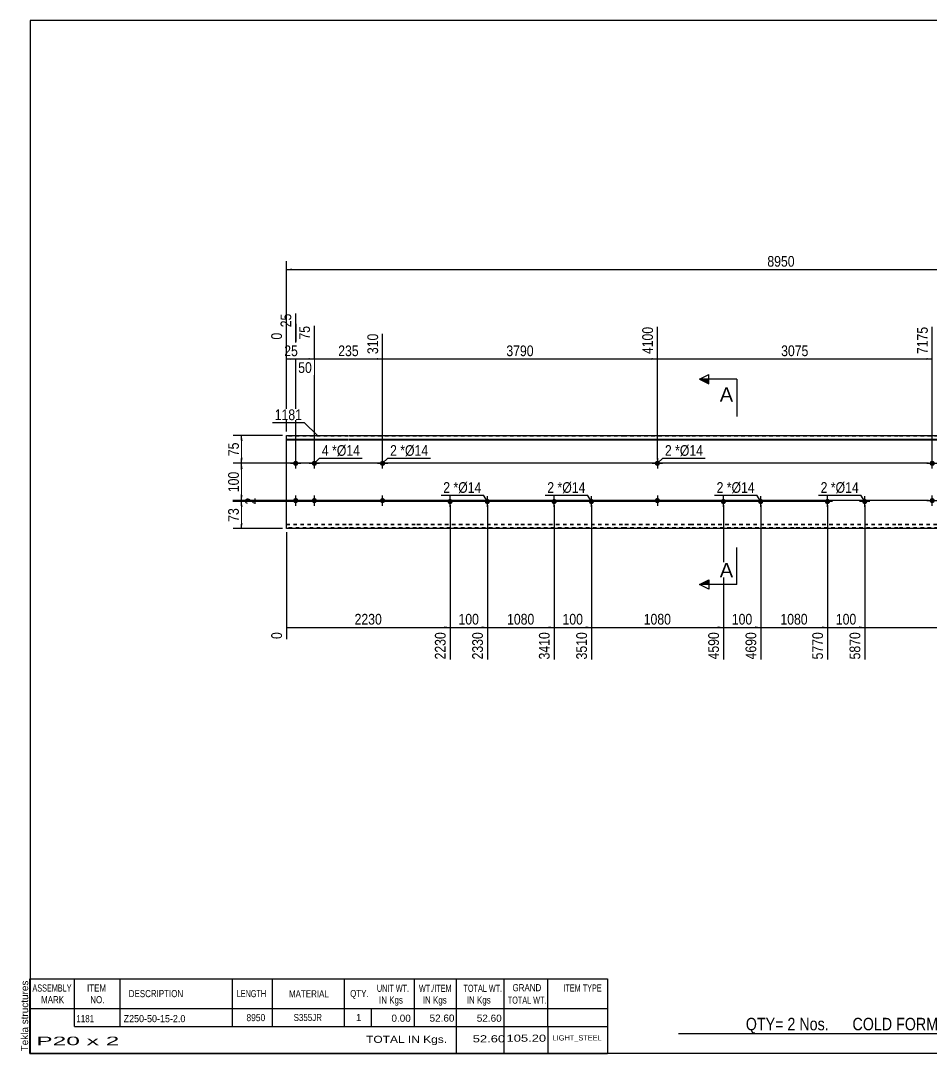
# Model space of a CAD drawing. Header units: millimetres. Extents: x -71 to 331, y -153 to 124.
# Drawn here: x -71.3 to 172.7, y -153.3 to 123.8 of the extents above; entities that cross this region are included whole.
import ezdxf

# ---------------------------------------------------------------- set-up
doc = ezdxf.new("R2010")
doc.units = ezdxf.units.MM
doc.linetypes.add('DXK_LINE_DOT1', pattern=[1.8814, 0.9407, -0.9407])
doc.styles.add('Arial', font='ARIAL.TTF', dxfattribs={"height": 0.2})
doc.styles.add('Arial Narrow', font='ARIALN.TTF', dxfattribs={"height": 0.2})

# ---------------------------------------------------------------- blocks, each defined once
blk = doc.blocks.new('Unknown-629082387-1783')
at = {"color": 5, "linetype": 'Continuous'}
for p, q in [((331.25, 123.75), (-68.75, 123.75)), ((-68.75, 123.75), (-68.75, -153.25)), ((331.25, -153.25), (331.25, 123.75)), ((-68.75, -153.25), (331.25, -153.25))]:
    blk.add_line(p, q, dxfattribs=at)
at = {"color": 174, "linetype": 'Continuous', "style": 'Arial'}
blk.add_text('Tekla structures', height=1.9102, rotation=90, dxfattribs=at).set_placement((-69.25, -152.75))
blk = doc.blocks.new('Bolt-629082387-1223 - 1203')
at = {"linetype": 'Continuous'}
for points in [[(172.49, 5, -1), (173.89, 5, -1)], [(262.07, 5, -1), (263.47, 5, -1)]]:
    blk.add_hatch(color=3, dxfattribs=at).paths.add_polyline_path(points)
at = {"color": 3, "linetype": 'Continuous'}
for p, q in [((173.19, 3.6), (173.19, 6.4)), ((262.77, 3.6), (262.77, 6.4)), ((171.79, 5), (174.59, 5)), ((261.37, 5), (264.17, 5))]:
    blk.add_line(p, q, dxfattribs=at)
blk = doc.blocks.new('Part-629082387-1218 - 1203')
at = {"color": 2, "linetype": 'Continuous'}
for p, q in [((0, -12.5), (0, 12.5)), ((0, 12.5), (16.6, 12.5)), ((0, 11.44), (16.6, 11.44)), ((0, 11.3), (16.6, 11.3)), ((16.7, 12.5), (34.89, 12.5)), ((16.7, 11.44), (34.89, 11.44)), ((16.7, 11.3), (34.89, 11.3)), ((34.99, 12.5), (62.79, 12.5)), ((34.99, 11.44), (62.79, 11.44)), ((34.99, 11.3), (62.79, 11.3)), ((62.89, 12.5), (90.69, 12.5)), ((62.89, 11.44), (90.69, 11.44)), ((62.89, 11.3), (90.69, 11.3)), ((90.79, 12.5), (108.19, 12.5)), ((90.79, 11.44), (108.19, 11.44)), ((90.79, 11.3), (108.19, 11.3)), ((108.29, 12.5), (136.09, 12.5)), ((108.29, 11.44), (136.09, 11.44)), ((108.29, 11.3), (136.09, 11.3)), ((136.19, 12.5), (163.99, 12.5)), ((136.19, 11.44), (163.99, 11.44)), ((136.19, 11.3), (163.99, 11.3)), ((164.09, 12.5), (182.28, 12.5)), ((164.09, 11.44), (182.28, 11.44)), ((164.09, 11.3), (182.28, 11.3)), ((182.38, 12.5), (200.58, 12.5)), ((182.38, 11.44), (200.58, 11.44)), ((182.38, 11.3), (200.58, 11.3)), ((200.68, 12.5), (235.28, 12.5)), ((200.68, 11.44), (235.28, 11.44)), ((200.68, 11.3), (235.28, 11.3)), ((235.38, 12.5), (253.57, 12.5)), ((235.38, 11.44), (253.57, 11.44)), ((235.38, 11.3), (253.57, 11.3)), ((253.67, 12.5), (265.27, 12.5)), ((253.67, 11.44), (265.27, 11.44)), ((253.67, 11.3), (265.27, 11.3)), ((265.27, 12.5), (265.27, -12.5)), ((16.6, -12.5), (0, -12.5)), ((34.89, -12.5), (16.7, -12.5)), ((62.79, -12.5), (34.99, -12.5)), ((90.69, -12.5), (62.89, -12.5)), ((108.19, -12.5), (90.79, -12.5)), ((136.09, -12.5), (108.29, -12.5)), ((163.99, -12.5), (136.19, -12.5)), ((182.28, -12.5), (164.09, -12.5)), ((200.58, -12.5), (182.38, -12.5)), ((235.28, -12.5), (200.68, -12.5)), ((253.57, -12.5), (235.38, -12.5)), ((265.27, -12.5), (253.67, -12.5))]:
    blk.add_line(p, q, dxfattribs=at)
at = {"color": 7, "linetype": 'DXK_LINE_DOT1'}
for p, q in [((16.6, 12.3), (0, 12.3)), ((34.89, 12.3), (16.7, 12.3)), ((62.79, 12.3), (34.99, 12.3)), ((90.69, 12.3), (62.89, 12.3)), ((108.19, 12.3), (90.79, 12.3)), ((136.09, 12.3), (108.29, 12.3)), ((163.99, 12.3), (136.19, 12.3)), ((182.28, 12.3), (164.09, 12.3)), ((200.58, 12.3), (182.38, 12.3)), ((235.28, 12.3), (200.68, 12.3)), ((253.57, 12.3), (235.38, 12.3)), ((265.27, 12.3), (253.67, 12.3)), ((0, -11.3), (16.6, -11.3)), ((0, -11.44), (16.6, -11.44)), ((16.6, -12.3), (0, -12.3)), ((16.7, -11.3), (34.89, -11.3)), ((16.7, -11.44), (34.89, -11.44)), ((34.89, -12.3), (16.7, -12.3)), ((34.99, -11.3), (62.79, -11.3)), ((34.99, -11.44), (62.79, -11.44)), ((62.79, -12.3), (34.99, -12.3)), ((62.89, -11.3), (90.69, -11.3)), ((62.89, -11.44), (90.69, -11.44)), ((90.69, -12.3), (62.89, -12.3)), ((90.79, -11.3), (108.19, -11.3)), ((90.79, -11.44), (108.19, -11.44)), ((108.19, -12.3), (90.79, -12.3)), ((108.29, -11.3), (136.09, -11.3)), ((108.29, -11.44), (136.09, -11.44)), ((136.09, -12.3), (108.29, -12.3)), ((136.19, -11.3), (163.99, -11.3)), ((136.19, -11.44), (163.99, -11.44)), ((163.99, -12.3), (136.19, -12.3)), ((164.09, -11.3), (182.28, -11.3)), ((164.09, -11.44), (182.28, -11.44)), ((182.28, -12.3), (164.09, -12.3)), ((182.38, -11.3), (200.58, -11.3)), ((182.38, -11.44), (200.58, -11.44)), ((200.58, -12.3), (182.38, -12.3)), ((200.68, -11.3), (235.28, -11.3)), ((200.68, -11.44), (235.28, -11.44)), ((235.28, -12.3), (200.68, -12.3)), ((235.38, -11.3), (253.57, -11.3)), ((235.38, -11.44), (253.57, -11.44)), ((253.57, -12.3), (235.38, -12.3)), ((253.67, -11.3), (265.27, -11.3)), ((253.67, -11.44), (265.27, -11.44)), ((265.27, -12.3), (253.67, -12.3))]:
    blk.add_line(p, q, dxfattribs=at)
blk = doc.blocks.new('Bolt-629082387-1222 - 1203')
at = {"linetype": 'Continuous'}
for points in [[(172.49, -5, -1), (173.89, -5, -1)], [(262.07, -5, -1), (263.47, -5, -1)]]:
    blk.add_hatch(color=3, dxfattribs=at).paths.add_polyline_path(points)
at = {"color": 3, "linetype": 'Continuous'}
for p, q in [((171.79, -5), (174.59, -5)), ((173.19, -6.4), (173.19, -3.6)), ((261.37, -5), (264.17, -5)), ((262.77, -6.4), (262.77, -3.6))]:
    blk.add_line(p, q, dxfattribs=at)
blk = doc.blocks.new('Bolt-629082387-1224 - 1203')
at = {"linetype": 'Continuous'}
for points in [[(100.19, 5, -1), (98.79, 5, -1)], [(100.19, -5, -1), (98.79, -5, -1)]]:
    blk.add_hatch(color=3, dxfattribs=at).paths.add_polyline_path(points)
at = {"color": 3, "linetype": 'Continuous'}
for p, q in [((99.49, 6.4), (99.49, 3.6)), ((98.09, 5), (100.89, 5)), ((98.09, -5), (100.89, -5)), ((99.49, -3.6), (99.49, -6.4))]:
    blk.add_line(p, q, dxfattribs=at)
blk = doc.blocks.new('Bolt-629082387-1225 - 1203')
at = {"linetype": 'Continuous'}
for points in [[(25.09, 5, -1), (26.49, 5, -1)], [(25.09, -5, -1), (26.49, -5, -1)]]:
    blk.add_hatch(color=3, dxfattribs=at).paths.add_polyline_path(points)
at = {"color": 3, "linetype": 'Continuous'}
for p, q in [((25.79, 3.6), (25.79, 6.4)), ((24.39, 5), (27.19, 5)), ((24.39, -5), (27.19, -5)), ((25.79, -6.4), (25.79, -3.6))]:
    blk.add_line(p, q, dxfattribs=at)
blk = doc.blocks.new('Bolt-629082387-1226 - 1203')
at = {"linetype": 'Continuous'}
for points in [[(145.09, -5.95, -1), (145.09, -4.55, -1)], [(155.09, -5.95, -1), (155.09, -4.55, -1)]]:
    blk.add_hatch(color=3, dxfattribs=at).paths.add_polyline_path(points)
at = {"color": 3, "linetype": 'Continuous'}
for p, q in [((146.49, -5.25), (143.69, -5.25)), ((145.09, -6.65), (145.09, -3.85)), ((156.49, -5.25), (153.69, -5.25)), ((155.09, -6.65), (155.09, -3.85))]:
    blk.add_line(p, q, dxfattribs=at)
blk = doc.blocks.new('Bolt-629082387-1227 - 1203')
at = {"linetype": 'Continuous'}
for points in [[(117.19, -5.95, -1), (117.19, -4.55, -1)], [(127.19, -5.95, -1), (127.19, -4.55, -1)]]:
    blk.add_hatch(color=3, dxfattribs=at).paths.add_polyline_path(points)
at = {"color": 3, "linetype": 'Continuous'}
for p, q in [((118.59, -5.25), (115.79, -5.25)), ((117.19, -6.65), (117.19, -3.85)), ((128.59, -5.25), (125.79, -5.25)), ((127.19, -6.65), (127.19, -3.85))]:
    blk.add_line(p, q, dxfattribs=at)
blk = doc.blocks.new('Bolt-629082387-1228 - 1203')
at = {"linetype": 'Continuous'}
for points in [[(71.79, -5.95, -1), (71.79, -4.55, -1)], [(81.79, -5.95, -1), (81.79, -4.55, -1)]]:
    blk.add_hatch(color=3, dxfattribs=at).paths.add_polyline_path(points)
at = {"color": 3, "linetype": 'Continuous'}
for p, q in [((73.19, -5.25), (70.39, -5.25)), ((71.79, -6.65), (71.79, -3.85)), ((83.19, -5.25), (80.39, -5.25)), ((81.79, -6.65), (81.79, -3.85))]:
    blk.add_line(p, q, dxfattribs=at)
blk = doc.blocks.new('Bolt-629082387-1229 - 1203')
at = {"linetype": 'Continuous'}
for points in [[(43.89, -5.95, -1), (43.89, -4.55, -1)], [(53.89, -5.95, -1), (53.89, -4.55, -1)]]:
    blk.add_hatch(color=3, dxfattribs=at).paths.add_polyline_path(points)
at = {"color": 3, "linetype": 'Continuous'}
for p, q in [((45.29, -5.25), (42.49, -5.25)), ((43.89, -6.65), (43.89, -3.85)), ((55.29, -5.25), (52.49, -5.25)), ((53.89, -6.65), (53.89, -3.85))]:
    blk.add_line(p, q, dxfattribs=at)
blk = doc.blocks.new('Bolt-629082387-1230 - 1203')
at = {"linetype": 'Continuous'}
for points in [[(1.8, 5, -1), (3.2, 5, -1)], [(6.8, 5, -1), (8.2, 5, -1)], [(1.8, -5, -1), (3.2, -5, -1)], [(6.8, -5, -1), (8.2, -5, -1)]]:
    blk.add_hatch(color=3, dxfattribs=at).paths.add_polyline_path(points)
at = {"color": 3, "linetype": 'Continuous'}
for p, q in [((2.5, 3.6), (2.5, 6.4)), ((7.5, 3.6), (7.5, 6.4)), ((1.1, 5), (3.9, 5)), ((6.1, 5), (8.9, 5)), ((1.1, -5), (3.9, -5)), ((2.5, -6.4), (2.5, -3.6)), ((6.1, -5), (8.9, -5)), ((7.5, -6.4), (7.5, -3.6))]:
    blk.add_line(p, q, dxfattribs=at)
blk = doc.blocks.new('StraightDimension-629082387-1357 - 1203')
at = {"linetype": 'Continuous'}
for points in [[(-11.75, -3.5), (-12, -5), (-12.25, -3.5)], [(-12.25, -6.75), (-12, -5.25), (-11.75, -6.75)]]:
    blk.add_hatch(color=7, dxfattribs=at).paths.add_polyline_path(points)
at = {"color": 7, "linetype": 'Continuous'}
for p, q in [((172.19, -5), (-14.4, -5)), ((144.09, -5.25), (-14.4, -5.25)), ((-12, -5.25), (-12, -5))]:
    blk.add_line(p, q, dxfattribs=at)
at = {"color": 0}
blk.add_wipeout([(-7.65, -3.61), (-11.85, -3.61), (-11.85, -6.64), (-7.65, -6.64)], dxfattribs=at)
at = {"color": 3, "style": 'Arial Narrow'}
blk.add_text('2', height=2.86, rotation=90.0002, dxfattribs=at).set_placement((-8.25, -6.04))
blk = doc.blocks.new('StraightDimension-629082387-1356 - 1203')
at = {"linetype": 'Continuous'}
for points in [[(-12.25, 3.5), (-12, 5), (-11.75, 3.5)], [(-11.75, -3.5), (-12, -5), (-12.25, -3.5)]]:
    blk.add_hatch(color=7, dxfattribs=at).paths.add_polyline_path(points)
at = {"color": 7, "linetype": 'Continuous'}
for p, q in [((172.19, 5), (-14.25, 5)), ((-12, -5), (-12, 5)), ((172.19, -5), (-14.25, -5))]:
    blk.add_line(p, q, dxfattribs=at)
at = {"color": 0}
blk.add_wipeout([(-12.15, 3.34), (-16.35, 3.34), (-16.35, -3.34), (-12.15, -3.34)], dxfattribs=at)
at = {"color": 3, "style": 'Arial Narrow'}
blk.add_text('100', height=2.863, rotation=90.0002, dxfattribs=at).set_placement((-12.75, -2.74))
blk = doc.blocks.new('StraightDimension-629082387-1355 - 1203')
at = {"linetype": 'Continuous'}
for points in [[(-12.25, 11), (-12, 12.5), (-11.75, 11)], [(-11.75, 6.5), (-12, 5), (-12.25, 6.5)]]:
    blk.add_hatch(color=7, dxfattribs=at).paths.add_polyline_path(points)
at = {"color": 7, "linetype": 'Continuous'}
for p, q in [((-1, 12.5), (-14.25, 12.5)), ((-12, 5), (-12, 12.5)), ((172.19, 5), (-14.25, 5))]:
    blk.add_line(p, q, dxfattribs=at)
at = {"color": 0}
blk.add_wipeout([(-12.15, 11.18), (-16.35, 11.18), (-16.35, 6.32), (-12.15, 6.32)], dxfattribs=at)
at = {"color": 3, "style": 'Arial Narrow'}
blk.add_text('75', height=2.863, rotation=90.0002, dxfattribs=at).set_placement((-12.75, 6.92))
blk = doc.blocks.new('StraightDimension-629082387-1272 - 1203')
at = {"linetype": 'Continuous'}
blk.add_hatch(color=7, dxfattribs=at).paths.add_polyline_path([(171.69, 33.25), (173.19, 33), (171.69, 32.75)])
at = {"color": 7, "linetype": 'Continuous'}
for p, q in [((99.49, 6), (99.49, 41.61)), ((173.19, 6), (173.19, 41.61)), ((99.49, 33), (173.19, 33))]:
    blk.add_line(p, q, dxfattribs=at)
at = {"color": 0, "linetype": 'Continuous'}
blk.add_wipeout([(172.59, 42.21), (168.39, 42.21), (168.39, 33.7), (172.59, 33.7)], dxfattribs=at)
at = {"color": 0}
blk.add_wipeout([(140.6, 33.15), (140.6, 37.35), (132.08, 37.35), (132.08, 33.15)], dxfattribs=at)
at = {"color": 3, "linetype": 'Continuous', "style": 'Arial Narrow'}
blk.add_text('7175', height=2.863, rotation=90.0002, dxfattribs=at).set_placement((171.99, 34.3))
at = {"color": 3, "style": 'Arial Narrow'}
blk.add_text('3075', height=2.863, dxfattribs=at).set_placement((132.68, 33.75))
blk = doc.blocks.new('StraightDimension-629082387-1326 - 1203')
at = {"linetype": 'Continuous'}
blk.add_hatch(color=7, dxfattribs=at).paths.add_polyline_path([(52.39, -38.75), (53.89, -39), (52.39, -39.25)])
at = {"color": 7, "linetype": 'Continuous'}
for p, q in [((43.89, -6.25), (43.89, -47.61)), ((53.89, -6.25), (53.89, -47.61)), ((43.89, -39), (53.89, -39))]:
    blk.add_line(p, q, dxfattribs=at)
at = {"color": 0}
blk.add_wipeout([(52.23, -38.85), (52.23, -34.65), (45.55, -34.65), (45.55, -38.85)], dxfattribs=at)
at = {"color": 3, "style": 'Arial Narrow'}
blk.add_text('100', height=2.863, dxfattribs=at).set_placement((46.15, -38.25))
at = {"color": 0, "linetype": 'Continuous'}
blk.add_wipeout([(53.29, -39.7), (49.09, -39.7), (49.09, -48.21), (53.29, -48.21)], dxfattribs=at)
at = {"color": 3, "linetype": 'Continuous', "style": 'Arial Narrow'}
blk.add_text('2330', height=2.863, rotation=90.0002, dxfattribs=at).set_placement((52.69, -47.61))
blk = doc.blocks.new('StraightDimension-629082387-1320 - 1203')
at = {"linetype": 'Continuous'}
blk.add_hatch(color=7, dxfattribs=at).paths.add_polyline_path([(153.59, -38.75), (155.09, -39), (153.59, -39.25)])
at = {"color": 7, "linetype": 'Continuous'}
for p, q in [((145.09, -6.25), (145.09, -47.61)), ((155.09, -6.25), (155.09, -47.61)), ((145.09, -39), (155.09, -39))]:
    blk.add_line(p, q, dxfattribs=at)
at = {"color": 0}
blk.add_wipeout([(153.43, -38.85), (153.43, -34.65), (146.75, -34.65), (146.75, -38.85)], dxfattribs=at)
at = {"color": 3, "style": 'Arial Narrow'}
blk.add_text('100', height=2.863, dxfattribs=at).set_placement((147.35, -38.25))
at = {"color": 0, "linetype": 'Continuous'}
blk.add_wipeout([(154.49, -39.7), (150.29, -39.7), (150.29, -48.21), (154.49, -48.21)], dxfattribs=at)
at = {"color": 3, "linetype": 'Continuous', "style": 'Arial Narrow'}
blk.add_text('5870', height=2.863, rotation=90.0002, dxfattribs=at).set_placement((153.89, -47.61))
blk = doc.blocks.new('StraightDimension-629082387-1273 - 1203')
at = {"linetype": 'Continuous'}
blk.add_hatch(color=7, dxfattribs=at).paths.add_polyline_path([(97.99, 33.25), (99.49, 33), (97.99, 32.75)])
at = {"color": 7, "linetype": 'Continuous'}
for p, q in [((99.49, 6), (99.49, 41.61)), ((25.79, 6), (25.79, 39.78)), ((25.79, 33), (99.49, 33))]:
    blk.add_line(p, q, dxfattribs=at)
at = {"color": 0, "linetype": 'Continuous'}
blk.add_wipeout([(98.89, 42.21), (94.69, 42.21), (94.69, 33.7), (98.89, 33.7)], dxfattribs=at)
at = {"color": 0}
blk.add_wipeout([(66.9, 33.15), (66.9, 37.35), (58.39, 37.35), (58.39, 33.15)], dxfattribs=at)
at = {"color": 3, "linetype": 'Continuous', "style": 'Arial Narrow'}
blk.add_text('4100', height=2.863, rotation=90.0002, dxfattribs=at).set_placement((98.29, 34.3))
at = {"color": 3, "style": 'Arial Narrow'}
blk.add_text('3790', height=2.863, dxfattribs=at).set_placement((58.99, 33.75))
blk = doc.blocks.new('StraightDimension-629082387-1274 - 1203')
at = {"linetype": 'Continuous'}
blk.add_hatch(color=7, dxfattribs=at).paths.add_polyline_path([(24.29, 33.25), (25.79, 33), (24.29, 32.75)])
at = {"color": 7, "linetype": 'Continuous'}
for p, q in [((7.5, 6), (7.5, 41.86)), ((25.79, 6), (25.79, 39.78)), ((7.5, 33), (25.79, 33))]:
    blk.add_line(p, q, dxfattribs=at)
at = {"color": 0}
blk.add_wipeout([(19.99, 33.15), (19.99, 37.35), (13.3, 37.35), (13.3, 33.15)], dxfattribs=at)
at = {"color": 3, "style": 'Arial Narrow'}
blk.add_text('235', height=2.863, dxfattribs=at).set_placement((13.9, 33.75))
at = {"color": 0, "linetype": 'Continuous'}
blk.add_wipeout([(25.19, 40.38), (20.99, 40.38), (20.99, 33.7), (25.19, 33.7)], dxfattribs=at)
at = {"color": 3, "linetype": 'Continuous', "style": 'Arial Narrow'}
blk.add_text('310', height=2.863, rotation=90.0002, dxfattribs=at).set_placement((24.59, 34.3))
blk = doc.blocks.new('StraightDimension-629082387-1275 - 1203')
at = {"linetype": 'Continuous'}
blk.add_hatch(color=7, dxfattribs=at).paths.add_polyline_path([(6, 33.25), (7.5, 33), (6, 32.75)])
at = {"color": 7, "linetype": 'Continuous'}
for p, q in [((2.5, 6), (2.5, 45.16)), ((7.5, 6), (7.5, 41.86)), ((2.5, 33), (7.5, 33))]:
    blk.add_line(p, q, dxfattribs=at)
at = {"color": 0, "linetype": 'Continuous'}
blk.add_wipeout([(6.9, 42.46), (2.7, 42.46), (2.7, 37.6), (6.9, 37.6)], dxfattribs=at)
at = {"color": 0}
blk.add_wipeout([(7.43, 28.65), (7.43, 32.85), (2.57, 32.85), (2.57, 28.65)], dxfattribs=at)
at = {"color": 3, "linetype": 'Continuous', "style": 'Arial Narrow'}
blk.add_text('75', height=2.863, rotation=90.0002, dxfattribs=at).set_placement((6.3, 38.2))
at = {"color": 3, "style": 'Arial Narrow'}
blk.add_text('50', height=2.863, dxfattribs=at).set_placement((3.17, 29.25))
blk = doc.blocks.new('StraightDimension-629082387-1276 - 1203')
at = {"linetype": 'Continuous'}
blk.add_hatch(color=7, dxfattribs=at).paths.add_polyline_path([(1, 33.25), (2.5, 33), (1, 32.75)])
at = {"color": 7, "linetype": 'Continuous'}
for p, q in [((2.5, 6), (2.5, 45.16)), ((0, 13.5), (0, 40.03)), ((0, 33), (2.5, 33))]:
    blk.add_line(p, q, dxfattribs=at)
at = {"color": 0, "linetype": 'Continuous'}
blk.add_wipeout([(1.9, 45.76), (-2.3, 45.76), (-2.3, 40.9), (1.9, 40.9)], dxfattribs=at)
at = {"color": 0}
blk.add_wipeout([(3.68, 33.15), (3.68, 37.35), (-1.18, 37.35), (-1.18, 33.15)], dxfattribs=at)
at = {"color": 0, "linetype": 'Continuous'}
blk.add_wipeout([(-0.6, 40.63), (-4.8, 40.63), (-4.8, 37.6), (-0.6, 37.6)], dxfattribs=at)
at = {"color": 3, "linetype": 'Continuous', "style": 'Arial Narrow'}
for s, height, p in [('25', 2.863, (1.3, 41.5)), ('0', 2.86, (-1.2, 38.2))]:
    blk.add_text(s, height=height, rotation=90.0002, dxfattribs=at).set_placement(p)
at = {"color": 3, "style": 'Arial Narrow'}
blk.add_text('25', height=2.863, dxfattribs=at).set_placement((-0.58, 33.75))
blk = doc.blocks.new('StraightDimension-629082387-1319 - 1203')
at = {"linetype": 'Continuous'}
blk.add_hatch(color=7, dxfattribs=at).paths.add_polyline_path([(263.77, -38.75), (265.27, -39), (263.77, -39.25)])
at = {"color": 7, "linetype": 'Continuous'}
for p, q in [((155.09, -6.25), (155.09, -47.61)), ((265.27, -13.5), (265.27, -47.61)), ((155.09, -39), (265.27, -39))]:
    blk.add_line(p, q, dxfattribs=at)
at = {"color": 0}
blk.add_wipeout([(214.44, -38.85), (214.44, -34.65), (205.92, -34.65), (205.92, -38.85)], dxfattribs=at)
at = {"color": 0, "linetype": 'Continuous'}
blk.add_wipeout([(264.67, -39.7), (260.47, -39.7), (260.47, -48.21), (264.67, -48.21)], dxfattribs=at)
at = {"color": 3, "style": 'Arial Narrow'}
blk.add_text('3080', height=2.863, dxfattribs=at).set_placement((206.52, -38.25))
at = {"color": 3, "linetype": 'Continuous', "style": 'Arial Narrow'}
blk.add_text('8950', height=2.863, rotation=90.0002, dxfattribs=at).set_placement((264.07, -47.61))
blk = doc.blocks.new('StraightDimension-629082387-1321 - 1203')
at = {"linetype": 'Continuous'}
blk.add_hatch(color=7, dxfattribs=at).paths.add_polyline_path([(143.59, -38.75), (145.09, -39), (143.59, -39.25)])
at = {"color": 7, "linetype": 'Continuous'}
for p, q in [((127.19, -6.25), (127.19, -47.61)), ((145.09, -6.25), (145.09, -47.61)), ((127.19, -39), (145.09, -39))]:
    blk.add_line(p, q, dxfattribs=at)
at = {"color": 0}
blk.add_wipeout([(140.4, -38.85), (140.4, -34.65), (131.88, -34.65), (131.88, -38.85)], dxfattribs=at)
at = {"color": 3, "style": 'Arial Narrow'}
blk.add_text('1080', height=2.863, dxfattribs=at).set_placement((132.48, -38.25))
at = {"color": 0, "linetype": 'Continuous'}
blk.add_wipeout([(144.49, -39.7), (140.29, -39.7), (140.29, -48.21), (144.49, -48.21)], dxfattribs=at)
at = {"color": 3, "linetype": 'Continuous', "style": 'Arial Narrow'}
blk.add_text('5770', height=2.863, rotation=90.0002, dxfattribs=at).set_placement((143.89, -47.61))
blk = doc.blocks.new('StraightDimension-629082387-1322 - 1203')
at = {"linetype": 'Continuous'}
blk.add_hatch(color=7, dxfattribs=at).paths.add_polyline_path([(125.69, -38.75), (127.19, -39), (125.69, -39.25)])
at = {"color": 7, "linetype": 'Continuous'}
for p, q in [((117.19, -6.25), (117.19, -47.61)), ((127.19, -6.25), (127.19, -47.61)), ((117.19, -39), (127.19, -39))]:
    blk.add_line(p, q, dxfattribs=at)
at = {"color": 0}
blk.add_wipeout([(125.53, -38.85), (125.53, -34.65), (118.85, -34.65), (118.85, -38.85)], dxfattribs=at)
at = {"color": 3, "style": 'Arial Narrow'}
blk.add_text('100', height=2.863, dxfattribs=at).set_placement((119.45, -38.25))
at = {"color": 0, "linetype": 'Continuous'}
blk.add_wipeout([(126.59, -39.7), (122.39, -39.7), (122.39, -48.21), (126.59, -48.21)], dxfattribs=at)
at = {"color": 3, "linetype": 'Continuous', "style": 'Arial Narrow'}
blk.add_text('4690', height=2.863, rotation=90.0002, dxfattribs=at).set_placement((125.99, -47.61))
blk = doc.blocks.new('StraightDimension-629082387-1323 - 1203')
at = {"linetype": 'Continuous'}
blk.add_hatch(color=7, dxfattribs=at).paths.add_polyline_path([(115.69, -38.75), (117.19, -39), (115.69, -39.25)])
at = {"color": 7, "linetype": 'Continuous'}
for p, q in [((81.79, -6.25), (81.79, -47.61)), ((117.19, -6.25), (117.19, -47.61)), ((81.79, -39), (117.19, -39))]:
    blk.add_line(p, q, dxfattribs=at)
at = {"color": 0}
blk.add_wipeout([(103.75, -38.85), (103.75, -34.65), (95.23, -34.65), (95.23, -38.85)], dxfattribs=at)
at = {"color": 0, "linetype": 'Continuous'}
blk.add_wipeout([(116.59, -39.7), (112.39, -39.7), (112.39, -48.21), (116.59, -48.21)], dxfattribs=at)
at = {"color": 3, "style": 'Arial Narrow'}
blk.add_text('1080', height=2.863, dxfattribs=at).set_placement((95.83, -38.25))
at = {"color": 3, "linetype": 'Continuous', "style": 'Arial Narrow'}
blk.add_text('4590', height=2.863, rotation=90.0002, dxfattribs=at).set_placement((115.99, -47.61))
blk = doc.blocks.new('StraightDimension-629082387-1324 - 1203')
at = {"linetype": 'Continuous'}
blk.add_hatch(color=7, dxfattribs=at).paths.add_polyline_path([(80.29, -38.75), (81.79, -39), (80.29, -39.25)])
at = {"color": 7, "linetype": 'Continuous'}
for p, q in [((71.79, -6.25), (71.79, -47.61)), ((81.79, -6.25), (81.79, -47.61)), ((71.79, -39), (81.79, -39))]:
    blk.add_line(p, q, dxfattribs=at)
at = {"color": 0}
blk.add_wipeout([(80.13, -38.85), (80.13, -34.65), (73.45, -34.65), (73.45, -38.85)], dxfattribs=at)
at = {"color": 3, "style": 'Arial Narrow'}
blk.add_text('100', height=2.863, dxfattribs=at).set_placement((74.05, -38.25))
at = {"color": 0, "linetype": 'Continuous'}
blk.add_wipeout([(81.19, -39.7), (76.99, -39.7), (76.99, -48.21), (81.19, -48.21)], dxfattribs=at)
at = {"color": 3, "linetype": 'Continuous', "style": 'Arial Narrow'}
blk.add_text('3510', height=2.863, rotation=90.0002, dxfattribs=at).set_placement((80.59, -47.61))
blk = doc.blocks.new('StraightDimension-629082387-1389 - 1203')
at = {"linetype": 'Continuous'}
for points in [[(1.5, 56.75), (0, 57), (1.5, 57.25)], [(263.77, 57.25), (265.27, 57), (263.77, 56.75)]]:
    blk.add_hatch(color=7, dxfattribs=at).paths.add_polyline_path(points)
at = {"color": 7, "linetype": 'Continuous'}
for p, q in [((0, 13.5), (0, 59.25)), ((265.27, 13.5), (265.27, 59.25)), ((0, 57), (265.27, 57))]:
    blk.add_line(p, q, dxfattribs=at)
at = {"color": 0}
blk.add_wipeout([(136.89, 57.15), (136.89, 61.35), (128.38, 61.35), (128.38, 57.15)], dxfattribs=at)
at = {"color": 3, "style": 'Arial Narrow'}
blk.add_text('8950', height=2.863, dxfattribs=at).set_placement((128.98, 57.75))
blk = doc.blocks.new('StraightDimension-629082387-1325 - 1203')
at = {"linetype": 'Continuous'}
blk.add_hatch(color=7, dxfattribs=at).paths.add_polyline_path([(70.29, -38.75), (71.79, -39), (70.29, -39.25)])
at = {"color": 7, "linetype": 'Continuous'}
for p, q in [((53.89, -6.25), (53.89, -47.61)), ((71.79, -6.25), (71.79, -47.61)), ((53.89, -39), (71.79, -39))]:
    blk.add_line(p, q, dxfattribs=at)
at = {"color": 0}
blk.add_wipeout([(67.1, -38.85), (67.1, -34.65), (58.58, -34.65), (58.58, -38.85)], dxfattribs=at)
at = {"color": 3, "style": 'Arial Narrow'}
blk.add_text('1080', height=2.863, dxfattribs=at).set_placement((59.18, -38.25))
at = {"color": 0, "linetype": 'Continuous'}
blk.add_wipeout([(71.19, -39.7), (66.99, -39.7), (66.99, -48.21), (71.19, -48.21)], dxfattribs=at)
at = {"color": 3, "linetype": 'Continuous', "style": 'Arial Narrow'}
blk.add_text('3410', height=2.863, rotation=90.0002, dxfattribs=at).set_placement((70.59, -47.61))
blk = doc.blocks.new('StraightDimension-629082387-1327 - 1203')
at = {"linetype": 'Continuous'}
blk.add_hatch(color=7, dxfattribs=at).paths.add_polyline_path([(42.39, -38.75), (43.89, -39), (42.39, -39.25)])
at = {"color": 7, "linetype": 'Continuous'}
for p, q in [((43.89, -6.25), (43.89, -47.61)), ((0, -13.5), (0, -42.13)), ((0, -39), (43.89, -39))]:
    blk.add_line(p, q, dxfattribs=at)
at = {"color": 0}
blk.add_wipeout([(26.2, -38.85), (26.2, -34.65), (17.69, -34.65), (17.69, -38.85)], dxfattribs=at)
at = {"color": 0, "linetype": 'Continuous'}
for points in [[(-0.6, -39.7), (-4.8, -39.7), (-4.8, -42.73), (-0.6, -42.73)], [(43.29, -39.7), (39.09, -39.7), (39.09, -48.21), (43.29, -48.21)]]:
    blk.add_wipeout(points, dxfattribs=at)
at = {"color": 3, "style": 'Arial Narrow'}
blk.add_text('2230', height=2.863, dxfattribs=at).set_placement((18.29, -38.25))
at = {"color": 3, "linetype": 'Continuous', "style": 'Arial Narrow'}
for s, height, p in [('0', 2.86, (-1.2, -42.13)), ('2230', 2.863, (42.69, -47.61))]:
    blk.add_text(s, height=height, rotation=90.0002, dxfattribs=at).set_placement(p)
blk = doc.blocks.new('StraightDimension-629082387-1358 - 1203')
at = {"linetype": 'Continuous'}
for points in [[(-12.25, -6.75), (-12, -5.25), (-11.75, -6.75)], [(-11.75, -11), (-12, -12.5), (-12.25, -11)]]:
    blk.add_hatch(color=7, dxfattribs=at).paths.add_polyline_path(points)
at = {"color": 7, "linetype": 'Continuous'}
for p, q in [((144.09, -5.25), (-14.25, -5.25)), ((-12, -12.5), (-12, -5.25)), ((-1, -12.5), (-14.25, -12.5))]:
    blk.add_line(p, q, dxfattribs=at)
at = {"color": 0}
blk.add_wipeout([(-12.15, -6.45), (-16.35, -6.45), (-16.35, -11.3), (-12.15, -11.3)], dxfattribs=at)
at = {"color": 3, "style": 'Arial Narrow'}
blk.add_text('73', height=2.863, rotation=90.0002, dxfattribs=at).set_placement((-12.75, -10.7))
blk = doc.blocks.new('CBS_BOM-629082387-1844')
at = {"color": 7, "linetype": 'Continuous'}
for p, q in [((-68.78, -141.28), (-68.78, -133.28)), ((-68.78, -133.28), (86.14, -133.28)), ((-56.78, -141.28), (-56.78, -133.28)), ((-44.59, -141.28), (-44.59, -133.28)), ((-14.43, -141.28), (-14.43, -133.28)), ((-3.75, -141.28), (-3.75, -133.28)), ((15.57, -141.28), (15.57, -133.28)), ((34.37, -141.28), (34.37, -133.28)), ((45.58, -141.28), (45.58, -133.28)), ((58.37, -141.28), (58.37, -133.28)), ((70.12, -141.28), (70.12, -133.28)), ((86.14, -133.29), (86.14, -141.27)), ((-68.78, -141.28), (86.14, -141.28)), ((-68.78, -146.08), (-68.78, -141.28)), ((-56.78, -146.08), (-56.78, -141.28)), ((-44.59, -146.08), (-44.59, -141.28)), ((-14.43, -146.08), (-14.43, -141.28)), ((-3.75, -146.08), (-3.75, -141.28)), ((15.57, -146.08), (15.57, -141.28)), ((22.83, -146.08), (22.83, -141.28)), ((34.37, -146.08), (34.37, -141.28)), ((45.58, -146.08), (45.58, -141.28)), ((58.37, -146.08), (58.37, -141.28)), ((70.14, -146.08), (70.14, -141.28)), ((86.14, -141.28), (86.14, -146.08)), ((-68.78, -153.28), (-68.78, -146.1)), ((-56.78, -146.08), (86.14, -146.08)), ((45.58, -153.28), (45.58, -146.1)), ((58.37, -153.28), (58.37, -146.1)), ((70.18, -153.28), (70.18, -146.1)), ((86.14, -146.08), (86.14, -153.28)), ((-68.78, -153.28), (86.14, -153.28))]:
    blk.add_line(p, q, dxfattribs=at)
at = {"color": 3, "linetype": 'Continuous', "style": 'Arial'}
for s, height, width, p in [('ASSEMBLY', 1.91, 0.7, (-68.1, -136.71)), ('ITEM', 1.91, 0.8, (-53.45, -136.71)), ('UNIT WT.', 1.91, 0.7, (24.26, -136.78)), ('WT./ITEM', 1.91, 0.7, (35.55, -136.78)), ('TOTAL WT.', 1.91, 0.7, (47.49, -136.78)), ('GRAND', 1.91, 0.8, (60.64, -136.62)), ('ITEM TYPE', 1.91, 0.7, (74.28, -136.7)), ('MARK', 1.91, 0.8, (-65.78, -139.84)), ('NO.', 1.91, 0.8, (-52.6, -139.84)), ('DESCRIPTION', 1.9102, 0.8, (-42.27, -138.21)), ('LENGTH', 1.91, 0.7, (-13.32, -138.21)), ('MATERIAL', 1.91, 0.8, (0.7, -138.26)), ('QTY.', 1.91, 0.8, (17.09, -138.18)), ('IN Kgs', 1.91, 0.8, (24.84, -139.92)), ('IN Kgs', 1.91, 0.8, (36.59, -139.92)), ('IN Kgs', 1.91, 0.8, (48.38, -139.92)), ('TOTAL WT.', 1.91, 0.7, (59.38, -139.96))]:
    blk.add_text(s, height=height, dxfattribs=dict(at, width=width)).set_placement(p)
at = {"color": 7, "linetype": 'Continuous', "style": 'Arial'}
for s, height, width, p in [('1181', 1.91, 0.8, (-56.32, -144.93)), ('Z250-50-15-2.0', 1.9102, 0.9, (-43.65, -144.93)), ('8950', 1.91, 0.85, (-10.71, -144.65)), ('S355JR', 1.91, 0.8, (1.94, -144.62))]:
    blk.add_text(s, height=height, dxfattribs=dict(at, width=width)).set_placement(p)
for s, p in [('1', (18.66, -144.62)), ('0.00', (28.17, -144.81)), ('52.60', (38.39, -144.78)), ('52.60', (51.06, -144.81))]:
    blk.add_text(s, height=1.91, dxfattribs=at).set_placement(p)
at = {"color": 6, "linetype": 'Continuous', "style": 'Arial'}
for s, height, width, p in [('P20 x 2', 2.292, 2.05, (-67.06, -151.09)), ('TOTAL IN Kgs.', 1.9102, 1.2, (21.38, -150.48)), ('52.60', 1.91, 1.3, (49.97, -150.33)), ('105.20', 1.91, 1.3, (59.04, -150.17))]:
    blk.add_text(s, height=height, dxfattribs=dict(at, width=width)).set_placement(p)
blk.add_text('LIGHT_STEEL', height=1.4135, dxfattribs=at).set_placement((71.39, -149.83))
blk = doc.blocks.new('CBS_CALLOFF-629082387-1845')
at = {"color": 7, "linetype": 'Continuous'}
blk.add_line((105.13, -147.98), (221.36, -148), dxfattribs=at)
at = {"color": 3, "linetype": 'Continuous', "style": 'Arial Narrow'}
blk.add_text('QTY= 2 Nos.      COLD FORMED     MKD : P20', height=3.3405, dxfattribs=at).set_placement((123.2, -147.09))
blk = doc.blocks.new('Mark-629082387-1392 - 1203')
at = {"color": 0}
blk.add_wipeout([(4.19, 16.59), (4.19, 19.59), (-3.13, 19.59), (-3.13, 16.59)], dxfattribs=at)
blk.add_wipeout([(4.19, 16.59), (4.19, 19.59), (-3.13, 19.59), (-3.13, 16.59)], dxfattribs=at)
at = {"color": 7, "linetype": 'Continuous'}
for p in [(-3.73, 15.99), (8.32, 12.45)]:
    blk.add_line(p, (4.79, 15.99), dxfattribs=at)
at = {"color": 3, "style": 'Arial Narrow'}
blk.add_text('1181', height=2.863, dxfattribs=at).set_placement((-3.13, 16.59))
blk = doc.blocks.new('Mark-629082387-1417 - 1203')
at = {"color": 0}
blk.add_wipeout([(11.34, 7.01), (11.34, 10.01), (9.51, 10.01), (9.51, 7.01)], dxfattribs=at)
blk.add_wipeout([(11.34, 7.01), (11.34, 10.01), (9.51, 10.01), (9.51, 7.01)], dxfattribs=at)
at = {"color": 7, "linetype": 'Continuous'}
blk.add_line((7.5, 5), (8.91, 6.41), dxfattribs=at)
at = {"color": 0}
blk.add_wipeout([(13.52, 7.01), (13.52, 10.01), (12.24, 10.01), (12.24, 7.01)], dxfattribs=at)
blk.add_wipeout([(13.52, 7.01), (13.52, 10.01), (12.24, 10.01), (12.24, 7.01)], dxfattribs=at)
at = {"color": 3, "style": 'Arial Narrow'}
blk.add_text('4', height=2.86, dxfattribs=at).set_placement((9.51, 7.01))
at = {"color": 0}
blk.add_wipeout([(19.73, 7.01), (19.73, 10.01), (13.52, 10.01), (13.52, 7.01)], dxfattribs=at)
blk.add_wipeout([(19.73, 7.01), (19.73, 10.01), (13.52, 10.01), (13.52, 7.01)], dxfattribs=at)
at = {"color": 7, "linetype": 'Continuous'}
blk.add_line((8.91, 6.41), (20.33, 6.41), dxfattribs=at)
at = {"color": 3, "style": 'Arial Narrow'}
for s, height, p in [('*', 2.86, (12.24, 7.01)), ('Ø14', 2.863, (13.52, 7.01))]:
    blk.add_text(s, height=height, dxfattribs=at).set_placement(p)
blk = doc.blocks.new('Mark-629082387-1412 - 1203')
at = {"color": 0}
blk.add_wipeout([(29.64, 7.01), (29.64, 10.01), (27.81, 10.01), (27.81, 7.01)], dxfattribs=at)
blk.add_wipeout([(29.64, 7.01), (29.64, 10.01), (27.81, 10.01), (27.81, 7.01)], dxfattribs=at)
at = {"color": 7, "linetype": 'Continuous'}
blk.add_line((25.79, 5), (27.21, 6.41), dxfattribs=at)
at = {"color": 0}
blk.add_wipeout([(31.81, 7.01), (31.81, 10.01), (30.54, 10.01), (30.54, 7.01)], dxfattribs=at)
blk.add_wipeout([(31.81, 7.01), (31.81, 10.01), (30.54, 10.01), (30.54, 7.01)], dxfattribs=at)
at = {"color": 3, "style": 'Arial Narrow'}
blk.add_text('2', height=2.86, dxfattribs=at).set_placement((27.81, 7.01))
at = {"color": 0}
blk.add_wipeout([(38.03, 7.01), (38.03, 10.01), (31.81, 10.01), (31.81, 7.01)], dxfattribs=at)
blk.add_wipeout([(38.03, 7.01), (38.03, 10.01), (31.81, 10.01), (31.81, 7.01)], dxfattribs=at)
at = {"color": 7, "linetype": 'Continuous'}
blk.add_line((27.21, 6.41), (38.63, 6.41), dxfattribs=at)
at = {"color": 3, "style": 'Arial Narrow'}
for s, height, p in [('*', 2.86, (30.54, 7.01)), ('Ø14', 2.863, (31.81, 7.01))]:
    blk.add_text(s, height=height, dxfattribs=at).set_placement(p)
blk = doc.blocks.new('Mark-629082387-1411 - 1203')
at = {"color": 0}
blk.add_wipeout([(103.33, 7.01), (103.33, 10.01), (101.51, 10.01), (101.51, 7.01)], dxfattribs=at)
blk.add_wipeout([(103.33, 7.01), (103.33, 10.01), (101.51, 10.01), (101.51, 7.01)], dxfattribs=at)
at = {"color": 7, "linetype": 'Continuous'}
blk.add_line((99.49, 5), (100.91, 6.41), dxfattribs=at)
at = {"color": 0}
blk.add_wipeout([(105.51, 7.01), (105.51, 10.01), (104.23, 10.01), (104.23, 7.01)], dxfattribs=at)
blk.add_wipeout([(105.51, 7.01), (105.51, 10.01), (104.23, 10.01), (104.23, 7.01)], dxfattribs=at)
at = {"color": 3, "style": 'Arial Narrow'}
blk.add_text('2', height=2.86, dxfattribs=at).set_placement((101.51, 7.01))
at = {"color": 0}
blk.add_wipeout([(111.72, 7.01), (111.72, 10.01), (105.51, 10.01), (105.51, 7.01)], dxfattribs=at)
blk.add_wipeout([(111.72, 7.01), (111.72, 10.01), (105.51, 10.01), (105.51, 7.01)], dxfattribs=at)
at = {"color": 7, "linetype": 'Continuous'}
blk.add_line((100.91, 6.41), (112.32, 6.41), dxfattribs=at)
at = {"color": 3, "style": 'Arial Narrow'}
for s, height, p in [('*', 2.86, (104.23, 7.01)), ('Ø14', 2.863, (105.51, 7.01))]:
    blk.add_text(s, height=height, dxfattribs=at).set_placement(p)
blk = doc.blocks.new('Mark-629082387-1414 - 1203')
at = {"color": 0}
blk.add_wipeout([(117.2, -2.92), (117.2, 0.08), (115.37, 0.08), (115.37, -2.92)], dxfattribs=at)
blk.add_wipeout([(117.2, -2.92), (117.2, 0.08), (115.37, 0.08), (115.37, -2.92)], dxfattribs=at)
blk.add_wipeout([(119.38, -2.92), (119.38, 0.08), (118.1, 0.08), (118.1, -2.92)], dxfattribs=at)
blk.add_wipeout([(119.38, -2.92), (119.38, 0.08), (118.1, 0.08), (118.1, -2.92)], dxfattribs=at)
at = {"color": 3, "style": 'Arial Narrow'}
blk.add_text('2', height=2.86, dxfattribs=at).set_placement((115.37, -2.92))
at = {"color": 0}
blk.add_wipeout([(125.59, -2.92), (125.59, 0.08), (119.38, 0.08), (119.38, -2.92)], dxfattribs=at)
blk.add_wipeout([(125.59, -2.92), (125.59, 0.08), (119.38, 0.08), (119.38, -2.92)], dxfattribs=at)
at = {"color": 7, "linetype": 'Continuous'}
for p in [(114.77, -3.52), (127.19, -5.25)]:
    blk.add_line(p, (126.19, -3.52), dxfattribs=at)
at = {"color": 3, "style": 'Arial Narrow'}
for s, height, p in [('Ø14', 2.863, (119.38, -2.92)), ('*', 2.86, (118.1, -2.92))]:
    blk.add_text(s, height=height, dxfattribs=at).set_placement(p)
blk = doc.blocks.new('SectionMark-629082387-1264 - 1203')
at = {"linetype": 'Continuous'}
for points in [[(113.28, 27.55), (113.28, 26.3), (110.78, 27.55)], [(113.28, -26.3), (113.28, -27.55), (110.78, -27.55)]]:
    blk.add_hatch(color=30, dxfattribs=at).paths.add_polyline_path(points)
at = {"color": 30, "linetype": 'Continuous'}
for p, q in [((110.78, 27.55), (113.28, 28.8)), ((113.28, 26.3), (113.28, 28.8)), ((120.78, 27.55), (110.78, 27.55)), ((110.78, 27.55), (113.28, 26.3)), ((110.78, -27.55), (113.28, -26.3)), ((120.78, -27.55), (110.78, -27.55)), ((113.28, -28.8), (110.78, -27.55)), ((113.28, -26.3), (113.28, -28.8))]:
    blk.add_line(p, q, dxfattribs=at)
at = {"color": 0, "linetype": 'Continuous'}
for points in [[(119.78, 21.55), (119.78, 25.55), (116.23, 25.55), (116.23, 21.55)], [(119.78, -25.55), (119.78, -21.55), (116.23, -21.55), (116.23, -25.55)]]:
    blk.add_wipeout(points, dxfattribs=at)
at = {"color": 30, "linetype": 'Continuous'}
for p, q in [((120.78, 27.55), (120.78, 17.55)), ((120.78, -27.55), (120.78, -17.55))]:
    blk.add_line(p, q, dxfattribs=at)
at = {"color": 96, "linetype": 'Continuous', "style": 'Arial'}
for p in [(116.23, 21.55), (116.23, -25.55)]:
    blk.add_text('A', height=3.82, dxfattribs=at).set_placement(p)
blk = doc.blocks.new('Mark-629082387-1413 - 1203')
at = {"color": 0}
blk.add_wipeout([(145.1, -2.92), (145.1, 0.08), (143.27, 0.08), (143.27, -2.92)], dxfattribs=at)
blk.add_wipeout([(145.1, -2.92), (145.1, 0.08), (143.27, 0.08), (143.27, -2.92)], dxfattribs=at)
blk.add_wipeout([(147.28, -2.92), (147.28, 0.08), (146, 0.08), (146, -2.92)], dxfattribs=at)
blk.add_wipeout([(147.28, -2.92), (147.28, 0.08), (146, 0.08), (146, -2.92)], dxfattribs=at)
at = {"color": 3, "style": 'Arial Narrow'}
blk.add_text('2', height=2.86, dxfattribs=at).set_placement((143.27, -2.92))
at = {"color": 0}
blk.add_wipeout([(153.49, -2.92), (153.49, 0.08), (147.28, 0.08), (147.28, -2.92)], dxfattribs=at)
blk.add_wipeout([(153.49, -2.92), (153.49, 0.08), (147.28, 0.08), (147.28, -2.92)], dxfattribs=at)
at = {"color": 7, "linetype": 'Continuous'}
for p in [(142.67, -3.52), (155.09, -5.25)]:
    blk.add_line(p, (154.09, -3.52), dxfattribs=at)
at = {"color": 3, "style": 'Arial Narrow'}
for s, height, p in [('Ø14', 2.863, (147.28, -2.92)), ('*', 2.86, (146, -2.92))]:
    blk.add_text(s, height=height, dxfattribs=at).set_placement(p)
blk = doc.blocks.new('Mark-629082387-1415 - 1203')
at = {"color": 0}
blk.add_wipeout([(71.8, -2.92), (71.8, 0.08), (69.97, 0.08), (69.97, -2.92)], dxfattribs=at)
blk.add_wipeout([(71.8, -2.92), (71.8, 0.08), (69.97, 0.08), (69.97, -2.92)], dxfattribs=at)
blk.add_wipeout([(73.98, -2.92), (73.98, 0.08), (72.7, 0.08), (72.7, -2.92)], dxfattribs=at)
blk.add_wipeout([(73.98, -2.92), (73.98, 0.08), (72.7, 0.08), (72.7, -2.92)], dxfattribs=at)
at = {"color": 3, "style": 'Arial Narrow'}
blk.add_text('2', height=2.86, dxfattribs=at).set_placement((69.97, -2.92))
at = {"color": 0}
blk.add_wipeout([(80.19, -2.92), (80.19, 0.08), (73.98, 0.08), (73.98, -2.92)], dxfattribs=at)
blk.add_wipeout([(80.19, -2.92), (80.19, 0.08), (73.98, 0.08), (73.98, -2.92)], dxfattribs=at)
at = {"color": 7, "linetype": 'Continuous'}
for p in [(69.37, -3.52), (81.79, -5.25)]:
    blk.add_line(p, (80.79, -3.52), dxfattribs=at)
at = {"color": 3, "style": 'Arial Narrow'}
for s, height, p in [('Ø14', 2.863, (73.98, -2.92)), ('*', 2.86, (72.7, -2.92))]:
    blk.add_text(s, height=height, dxfattribs=at).set_placement(p)
blk = doc.blocks.new('Mark-629082387-1416 - 1203')
at = {"color": 0}
blk.add_wipeout([(43.9, -2.92), (43.9, 0.08), (42.07, 0.08), (42.07, -2.92)], dxfattribs=at)
blk.add_wipeout([(43.9, -2.92), (43.9, 0.08), (42.07, 0.08), (42.07, -2.92)], dxfattribs=at)
blk.add_wipeout([(46.08, -2.92), (46.08, 0.08), (44.8, 0.08), (44.8, -2.92)], dxfattribs=at)
blk.add_wipeout([(46.08, -2.92), (46.08, 0.08), (44.8, 0.08), (44.8, -2.92)], dxfattribs=at)
at = {"color": 3, "style": 'Arial Narrow'}
blk.add_text('2', height=2.86, dxfattribs=at).set_placement((42.07, -2.92))
at = {"color": 0}
blk.add_wipeout([(52.29, -2.92), (52.29, 0.08), (46.08, 0.08), (46.08, -2.92)], dxfattribs=at)
blk.add_wipeout([(52.29, -2.92), (52.29, 0.08), (46.08, 0.08), (46.08, -2.92)], dxfattribs=at)
at = {"color": 7, "linetype": 'Continuous'}
for p in [(41.47, -3.52), (53.89, -5.25)]:
    blk.add_line(p, (52.89, -3.52), dxfattribs=at)
at = {"color": 3, "style": 'Arial Narrow'}
for s, height, p in [('Ø14', 2.863, (46.08, -2.92)), ('*', 2.86, (44.8, -2.92))]:
    blk.add_text(s, height=height, dxfattribs=at).set_placement(p)

msp = doc.modelspace()

# ---------------------------------------------------------------- block references
for name in ['Unknown-629082387-1783', 'Part-629082387-1218 - 1203', 'Bolt-629082387-1230 - 1203', 'Bolt-629082387-1225 - 1203', 'Bolt-629082387-1224 - 1203', 'Bolt-629082387-1223 - 1203', 'Bolt-629082387-1229 - 1203', 'Bolt-629082387-1228 - 1203', 'Bolt-629082387-1227 - 1203', 'Bolt-629082387-1226 - 1203', 'Bolt-629082387-1222 - 1203', 'CBS_BOM-629082387-1844', 'CBS_CALLOFF-629082387-1845']:
    msp.add_blockref(name, (0, 0))

# ---------------------------------------------------------------- next in the draw order: block references
msp.add_blockref('StraightDimension-629082387-1357 - 1203', (0, 0))

# ---------------------------------------------------------------- next in the draw order: block references
msp.add_blockref('StraightDimension-629082387-1356 - 1203', (0, 0))

# ---------------------------------------------------------------- next in the draw order: block references
for name in ['StraightDimension-629082387-1355 - 1203', 'StraightDimension-629082387-1326 - 1203', 'StraightDimension-629082387-1320 - 1203']:
    msp.add_blockref(name, (0, 0))

# ---------------------------------------------------------------- next in the draw order: block references
for name in ['StraightDimension-629082387-1272 - 1203', 'StraightDimension-629082387-1327 - 1203', 'StraightDimension-629082387-1321 - 1203', 'StraightDimension-629082387-1319 - 1203']:
    msp.add_blockref(name, (0, 0))

# ---------------------------------------------------------------- next in the draw order: block references
for name in ['StraightDimension-629082387-1273 - 1203', 'StraightDimension-629082387-1322 - 1203']:
    msp.add_blockref(name, (0, 0))

# ---------------------------------------------------------------- next in the draw order: block references
for name in ['StraightDimension-629082387-1274 - 1203', 'Mark-629082387-1411 - 1203', 'StraightDimension-629082387-1323 - 1203']:
    msp.add_blockref(name, (0, 0))

# ---------------------------------------------------------------- next in the draw order: block references
for name in ['StraightDimension-629082387-1275 - 1203', 'Mark-629082387-1412 - 1203', 'StraightDimension-629082387-1324 - 1203']:
    msp.add_blockref(name, (0, 0))

# ---------------------------------------------------------------- next in the draw order: block references
for name in ['StraightDimension-629082387-1276 - 1203', 'Mark-629082387-1417 - 1203', 'StraightDimension-629082387-1325 - 1203']:
    msp.add_blockref(name, (0, 0))

# ---------------------------------------------------------------- next in the draw order: block references
for name in ['StraightDimension-629082387-1389 - 1203', 'StraightDimension-629082387-1358 - 1203']:
    msp.add_blockref(name, (0, 0))

# ---------------------------------------------------------------- next in the draw order: block references
for name in ['Mark-629082387-1392 - 1203', 'Mark-629082387-1416 - 1203', 'Mark-629082387-1415 - 1203', 'Mark-629082387-1414 - 1203', 'Mark-629082387-1413 - 1203']:
    msp.add_blockref(name, (0, 0))

# ---------------------------------------------------------------- next in the draw order: block references
msp.add_blockref('SectionMark-629082387-1264 - 1203', (0, 0))

doc.saveas('drawing.dxf')
